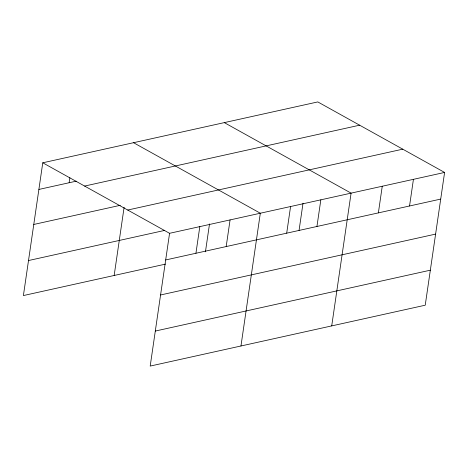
<?xml version="1.0" encoding="UTF-8"?>
<svg xmlns="http://www.w3.org/2000/svg" width="468" height="468" viewBox="0 0 468 468"><rect width="100%" height="100%" fill="white"/><g stroke="black" fill="none" stroke-linecap="round" stroke-linejoin="round"><path stroke-width="0.7" d="M444.6 172.44L169.568 233.31L150.199 366.075L425.231 305.206L444.6 172.44L317.801 101.925L42.769 162.794L23.4 295.56L165.52 264.11M69.135 182.742L69.872 177.705M114.163 275.476L124.114 207.26M195.934 253.258L199.818 226.611M205.446 251.813L209.512 223.938M226.184 246.566L230.075 219.919M240.961 345.992L260.325 213.221L133.532 142.705M286.697 233.175L290.581 206.528M299.058 230.402L303.018 203.247M316.947 226.477L320.837 199.83M331.718 325.904L351.088 193.132L224.289 122.616M378.372 212.881L382.257 186.235M409.541 205.984L413.431 179.338M38.879 189.441L76.173 181.186M84.614 186.065L359.646 125.19M33.772 224.459L120.311 205.306M127.723 210.038L402.755 149.169M28.507 260.541L164.297 230.49M165.678 259.956L440.71 199.087M160.571 294.975L435.603 234.105M155.306 331.057L430.338 270.188M42.769 162.794L169.568 233.31"/></g></svg>
